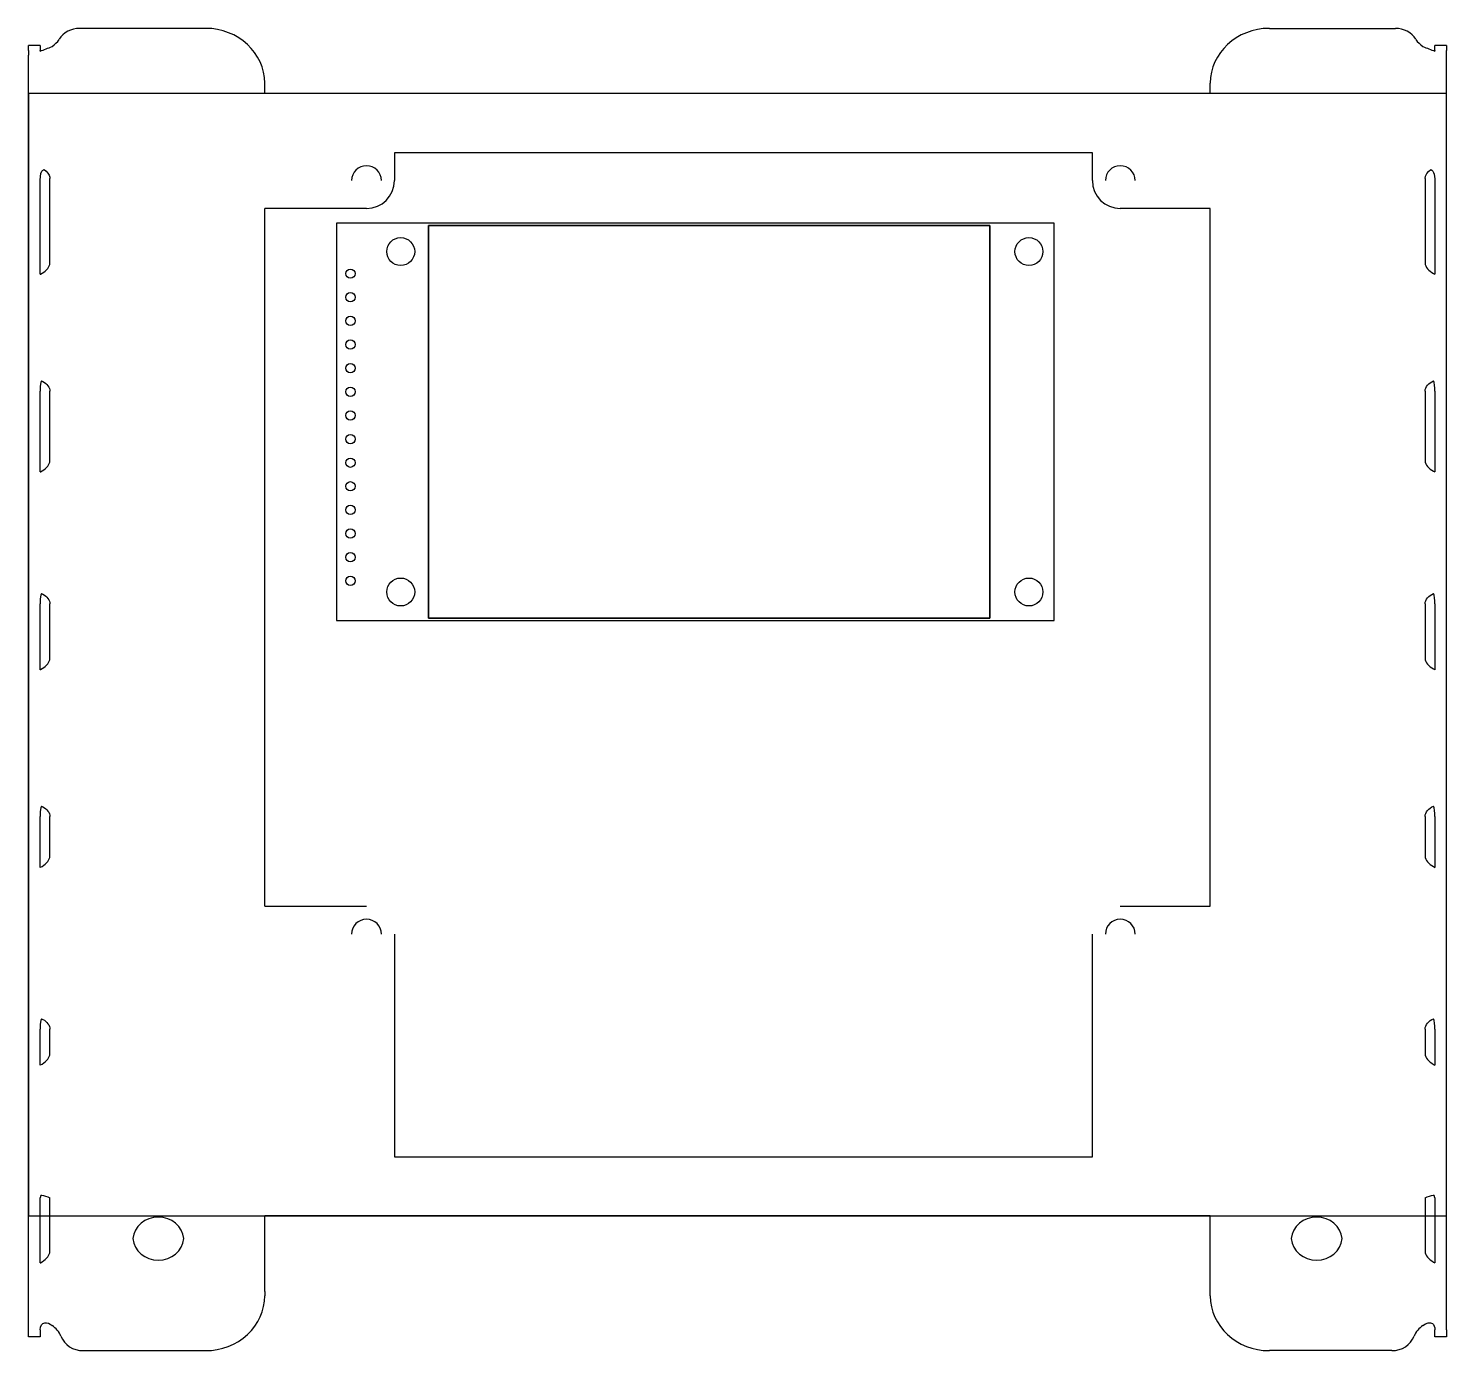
# Model space of a CAD drawing. Header units: inches. Extents: x -3 to 3, y -11.09 to -5.5.
import ezdxf

# ---------------------------------------------------------------- set-up
doc = ezdxf.new("R2010")
doc.units = ezdxf.units.IN
doc.layers.get('0').update_dxf_attribs({"linetype": 'CONTINUOUS'})

msp = doc.modelspace()

# ---------------------------------------------------------------- linework, layer by layer
for p, q in [((-2.25, -5.4953), (-2.7833, -5.4953)), ((2.25, -5.4953), (2.7833, -5.4953)), ((-3, -5.5897), (-3, -5.5681)), ((-2.95, -5.5681), (-3, -5.5681)), ((-2.95, -5.5681), (-2.95, -5.5897)), ((2.95, -5.5897), (2.95, -5.5681)), ((3, -5.5681), (2.95, -5.5681)), ((3, -5.5681), (3, -5.5897)), ((-3, -5.5897), (-3, -5.6088)), ((-3, -11.004), (-3, -5.6088)), ((-2.95, -5.5915), (-2.95, -5.5897)), ((2.95, -5.5897), (2.95, -5.5915)), ((3, -5.6088), (3, -5.5897)), ((3, -11.004), (3, -5.6088)), ((-2, -5.7716), (-2, -5.7277)), ((2, -5.7716), (2, -5.7277)), ((2, -5.7716), (-2, -5.7716)), ((1.5014, -6.0216), (-1.4514, -6.0216)), ((-1.4514, -6.0216), (-1.4514, -6.1397)), ((1.5014, -6.1397), (1.5014, -6.0216)), ((-2.9498, -6.5236), (-2.9498, -6.1518)), ((-2.9091, -6.4886), (-2.9091, -6.1311)), ((2.9091, -6.1311), (2.9091, -6.4886)), ((2.9498, -6.1518), (2.9498, -6.5236)), ((-2, -9.2106), (-2, -6.2578)), ((-1.5695, -6.2578), (-2, -6.2578)), ((2, -6.2578), (1.6195, -6.2578)), ((2, -9.2106), (2, -6.2578)), ((-2.9498, -7.3603), (-2.9498, -7.0311)), ((-2.9091, -7.3253), (-2.9091, -7.0311)), ((2.9091, -7.0311), (2.9091, -7.3253)), ((2.9498, -7.0311), (2.9498, -7.3603)), ((-2.9498, -8.197), (-2.9498, -7.9311)), ((-2.9091, -8.162), (-2.9091, -7.9311)), ((2.9091, -7.9311), (2.9091, -8.162)), ((2.9498, -7.9311), (2.9498, -8.197)), ((-2.9498, -9.0337), (-2.9498, -8.8311)), ((-2.9091, -8.9987), (-2.9091, -8.8311)), ((2.9091, -8.8311), (2.9091, -8.9987)), ((2.9498, -8.8311), (2.9498, -9.0337)), ((-2, -9.2106), (-1.5695, -9.2106)), ((1.6195, -9.2106), (2, -9.2106)), ((-1.4514, -9.3287), (-1.4514, -10.2716)), ((1.5014, -10.2716), (1.5014, -9.3287)), ((-2.9498, -9.8704), (-2.9498, -9.7311)), ((-2.9091, -9.8354), (-2.9091, -9.7311)), ((2.9091, -9.7311), (2.9091, -9.8354)), ((2.9498, -9.7311), (2.9498, -9.8704)), ((-1.4514, -10.2716), (1.5014, -10.2716)), ((-2.9498, -10.7071), (-2.9498, -10.4445)), ((-2.9091, -10.6721), (-2.9091, -10.4445)), ((2.9091, -10.4445), (2.9091, -10.6721)), ((2.9498, -10.4445), (2.9498, -10.7071)), ((2, -10.5216), (-2, -10.5216)), ((-2, -10.8408), (-2, -10.5216)), ((2, -10.8408), (2, -10.5216)), ((-2, -10.8408), (-2, -10.8593)), ((2, -10.8593), (2, -10.8408)), ((-3, -11.0326), (-3, -11.004)), ((-2.972, -11.0326), (-3, -11.0326)), ((-2.95, -11.0326), (-2.972, -11.0326)), ((-2.95, -11.004), (-2.95, -11.0326)), ((2.95, -11.0326), (2.95, -11.004)), ((2.972, -11.0326), (2.95, -11.0326)), ((3, -11.0326), (2.972, -11.0326)), ((3, -11.004), (3, -11.0326)), ((-2.7686, -11.0917), (-2.25, -11.0917)), ((2.7686, -11.0917), (2.25, -11.0917))]:
    msp.add_line(p, q)
for points in [[(3, -5.7716), (-3, -5.7716), (-3, -10.5216), (3, -10.5216)], [(1.339, -8.0009), (1.339, -6.3198), (-1.6965, -6.3198), (-1.6965, -8.0009)], [(-1.3067, -7.9911), (1.0673, -7.9911), (1.0673, -6.3297), (-1.3067, -6.3297)], [(1.0673, -7.9911), (-1.3067, -7.9911), (-1.3067, -6.3297), (1.0673, -6.3297)]]:
    msp.add_lwpolyline(points, close=True)
for centre, radius in [((-1.4248, -6.4399), 0.0591), ((1.2327, -6.4399), 0.0591), ((-1.6374, -6.5335), 0.0197), ((-1.6374, -6.6335), 0.0197), ((-1.6374, -6.7335), 0.0197), ((-1.6374, -6.8335), 0.0197), ((-1.6374, -6.9335), 0.0197), ((-1.6374, -7.0335), 0.0197), ((-1.6374, -7.1335), 0.0197), ((-1.6374, -7.2335), 0.0197), ((-1.6374, -7.3335), 0.0197), ((-1.6374, -7.4335), 0.0197), ((-1.6374, -7.5335), 0.0197), ((-1.6374, -7.6335), 0.0197), ((-1.6374, -7.7335), 0.0197), ((-1.6374, -7.8335), 0.0197), ((-1.4248, -7.8808), 0.0591), ((1.2327, -7.8808), 0.0591)]:
    msp.add_circle(centre, radius)
for centre, radius, start, end in [((-1.5695, -6.1397), 0.063, 0, 180), ((1.6195, -6.1397), 0.063, 0, 180), ((-1.5695, -6.1397), 0.1181, -90, 0), ((1.6195, -6.1397), 0.1181, 180, 270), ((-1.5695, -9.3287), 0.063, 0, 180), ((1.6195, -9.3287), 0.063, 0, 180)]:
    msp.add_arc(centre, radius, start, end)
for centre, major_axis, start_param, end_param in [((-2.7833, -5.5882), (-0.1, 0), 4.712389, 5.759587), ((-2.25, -5.7277), (-0.25, 0), 3.141593, 4.712389), ((2.25, -5.7277), (-0.25, 0), 4.712389, 6.283185), ((2.7833, -5.5882), (-0.1, 0), 3.665191, 4.712389), ((-2.9565, -5.4953), (0.1, 0), 5.313412, 5.759587), ((2.9565, -5.4953), (-0.1, 0), 0.523599, 0.969773), ((-2.45, -10.6268), (-0.1083, 0), 3.233228, 6.19155), ((2.45, -10.6268), (0.1083, 0), 0.091635, 3.049957), ((-2.45, -10.6084), (0.1083, 0), 3.233228, 4.712389), ((-2.45, -10.6084), (0.1083, 0), 4.712389, 6.19155), ((2.45, -10.6084), (-0.1083, 0), 0.091635, 1.570796), ((2.45, -10.6084), (-0.1083, 0), 1.570796, 3.049957), ((-2.25, -10.8593), (-0.25, 0), 1.570796, 3.141593), ((2.25, -10.8593), (-0.25, 0), 0, 1.570796), ((-2.9565, -11.0622), (-0.1, 0), 3.490199, 4.111366), ((-2.7686, -10.9987), (-0.1, 0), 0.348606, 1.570796), ((2.7686, -10.9987), (-0.1, 0), 1.570796, 2.792987), ((2.9565, -11.0622), (0.1, 0), 2.17182, 2.792987)]:
    msp.add_ellipse(centre, major_axis=major_axis, ratio=0.929661, start_param=start_param, end_param=end_param)
for points in [[(-2.95, -5.5915), (-2.9339, -5.5857), (-2.9157, -5.5792), (-2.9, -5.572)], [(2.9, -5.572), (2.9157, -5.5792), (2.9339, -5.5857), (2.95, -5.5915)], [(2.9091, -6.1311), (2.9091, -6.1168), (2.9185, -6.1025), (2.9325, -6.0932)], [(-2.9496, -6.5363), (-2.9498, -6.5323), (-2.9498, -6.5281), (-2.9498, -6.5236)], [(2.9498, -6.5236), (2.9498, -6.5281), (2.9498, -6.5324), (2.9496, -6.5363)], [(2.9498, -7.0311), (2.9498, -7.0129), (2.9497, -6.9951), (2.9447, -6.9868)], [(-2.9496, -7.3729), (-2.9498, -7.369), (-2.9498, -7.3648), (-2.9498, -7.3603)], [(2.9498, -7.3603), (2.9498, -7.3648), (2.9498, -7.369), (2.9496, -7.3729)], [(2.9498, -7.9311), (2.9498, -7.9129), (2.9497, -7.8951), (2.9447, -7.8868)], [(-2.9496, -8.2096), (-2.9498, -8.2057), (-2.9498, -8.2015), (-2.9498, -8.197)], [(2.9498, -8.197), (2.9498, -8.2015), (2.9498, -8.2057), (2.9496, -8.2096)], [(2.9498, -8.8311), (2.9498, -8.8129), (2.9497, -8.7951), (2.9447, -8.7868)], [(-2.9496, -9.0463), (-2.9498, -9.0424), (-2.9498, -9.0382), (-2.9498, -9.0337)], [(2.9498, -9.0337), (2.9498, -9.0382), (2.9498, -9.0424), (2.9496, -9.0463)], [(2.9498, -9.7311), (2.9498, -9.7129), (2.9497, -9.6951), (2.9447, -9.6868)], [(-2.9496, -9.883), (-2.9498, -9.8791), (-2.9498, -9.8748), (-2.9498, -9.8704)], [(2.9498, -9.8704), (2.9498, -9.8748), (2.9498, -9.8791), (2.9496, -9.883)], [(-2.9447, -10.4338), (-2.9476, -10.436), (-2.9493, -10.4396), (-2.9498, -10.4445)], [(-2.9447, -10.4338), (-2.9331, -10.436), (-2.9207, -10.4396), (-2.9091, -10.4445)], [(2.9091, -10.4445), (2.9207, -10.4396), (2.9331, -10.436), (2.9447, -10.4338)], [(2.9498, -10.4445), (2.9493, -10.4396), (2.9476, -10.436), (2.9447, -10.4338)], [(-2.9496, -10.7197), (-2.9498, -10.7158), (-2.9498, -10.7115), (-2.9498, -10.7071)], [(2.9498, -10.7071), (2.9498, -10.7115), (2.9498, -10.7158), (2.9496, -10.7197)]]:
    msp.add_open_spline(points, degree=3)
for points, knots in [([(-2.9498, -6.1518), (-2.9498, -6.1327), (-2.9496, -6.1106), (-2.9426, -6.1), (-2.94, -6.0961), (-2.9365, -6.0937), (-2.9325, -6.0932)], [0, 0, 0, 0, 1.227502, 1.227502, 1.227502, 1.681824, 1.681824, 1.681824, 1.681824]), ([(-2.9325, -6.0932), (-2.9204, -6.1012), (-2.9116, -6.1128), (-2.9096, -6.125), (-2.9093, -6.127), (-2.9091, -6.1291), (-2.9091, -6.1311)], [-0.8581828, -0.8581828, -0.8581828, -0.8581828, -0.1211939, -0.1211939, -0.1211939, 0, 0, 0, 0]), ([(2.9325, -6.0932), (2.9398, -6.0941), (2.9451, -6.1017), (2.9474, -6.1129), (2.9497, -6.1241), (2.9498, -6.1387), (2.9498, -6.1518)], [1.459769, 1.459769, 1.459769, 1.459769, 2.298231, 2.298231, 2.298231, 3.141593, 3.141593, 3.141593, 3.141593]), ([(-2.9496, -6.5363), (-2.9495, -6.5362), (-2.9493, -6.5361), (-2.9491, -6.536), (-2.9297, -6.5256), (-2.9125, -6.5104), (-2.9096, -6.4942), (-2.9093, -6.4924), (-2.9091, -6.4905), (-2.9091, -6.4886)], [-1.177866, -1.177866, -1.177866, -1.177866, -1.167941, -1.167941, -1.167941, -0.121194, -0.121194, -0.121194, 0, 0, 0, 0]), ([(2.9091, -6.4886), (2.9091, -6.5053), (2.9243, -6.5216), (2.944, -6.5331), (2.9459, -6.5342), (2.9478, -6.5353), (2.9496, -6.5363)], [-3.141593, -3.141593, -3.141593, -3.141593, -2.065864, -2.065864, -2.065864, -1.963726, -1.963726, -1.963726, -1.963726]), ([(-2.9447, -6.9868), (-2.9458, -6.9887), (-2.9467, -6.991), (-2.9474, -6.9937), (-2.9497, -7.0031), (-2.9498, -7.017), (-2.9498, -7.0311)], [2.052524, 2.052524, 2.052524, 2.052524, 2.298231, 2.298231, 2.298231, 3.141593, 3.141593, 3.141593, 3.141593]), ([(-2.9447, -6.9868), (-2.9271, -6.9942), (-2.9123, -7.009), (-2.9096, -7.025), (-2.9093, -7.027), (-2.9091, -7.0291), (-2.9091, -7.0311)], [-1.089055, -1.089055, -1.089055, -1.089055, -0.121194, -0.121194, -0.121194, 0, 0, 0, 0]), ([(2.9091, -7.0311), (2.9091, -7.0132), (2.9243, -6.9956), (2.944, -6.9871), (2.9442, -6.987), (2.9445, -6.9869), (2.9447, -6.9868)], [-3.141593, -3.141593, -3.141593, -3.141593, -2.065864, -2.065864, -2.065864, -2.052538, -2.052538, -2.052538, -2.052538]), ([(-2.9496, -7.3729), (-2.9495, -7.3729), (-2.9493, -7.3728), (-2.9491, -7.3727), (-2.9297, -7.3623), (-2.9125, -7.3471), (-2.9096, -7.3309), (-2.9093, -7.3291), (-2.9091, -7.3272), (-2.9091, -7.3253)], [-1.177866, -1.177866, -1.177866, -1.177866, -1.167941, -1.167941, -1.167941, -0.121194, -0.121194, -0.121194, 0, 0, 0, 0]), ([(2.9091, -7.3253), (2.9091, -7.342), (2.9243, -7.3583), (2.944, -7.3698), (2.9459, -7.3709), (2.9478, -7.3719), (2.9496, -7.3729)], [-3.141593, -3.141593, -3.141593, -3.141593, -2.065864, -2.065864, -2.065864, -1.963726, -1.963726, -1.963726, -1.963726]), ([(-2.9447, -7.8868), (-2.9458, -7.8887), (-2.9467, -7.891), (-2.9474, -7.8937), (-2.9497, -7.9031), (-2.9498, -7.917), (-2.9498, -7.9311)], [2.052524, 2.052524, 2.052524, 2.052524, 2.298231, 2.298231, 2.298231, 3.141593, 3.141593, 3.141593, 3.141593]), ([(-2.9447, -7.8868), (-2.9271, -7.8942), (-2.9123, -7.909), (-2.9096, -7.925), (-2.9093, -7.927), (-2.9091, -7.9291), (-2.9091, -7.9311)], [-1.089055, -1.089055, -1.089055, -1.089055, -0.121194, -0.121194, -0.121194, 0, 0, 0, 0]), ([(2.9091, -7.9311), (2.9091, -7.9132), (2.9243, -7.8956), (2.944, -7.8871), (2.9442, -7.887), (2.9445, -7.8869), (2.9447, -7.8868)], [-3.141593, -3.141593, -3.141593, -3.141593, -2.065864, -2.065864, -2.065864, -2.052538, -2.052538, -2.052538, -2.052538]), ([(-2.9496, -8.2096), (-2.9495, -8.2095), (-2.9493, -8.2094), (-2.9491, -8.2094), (-2.9297, -8.199), (-2.9125, -8.1838), (-2.9096, -8.1676), (-2.9093, -8.1658), (-2.9091, -8.1639), (-2.9091, -8.162)], [-1.177866, -1.177866, -1.177866, -1.177866, -1.167941, -1.167941, -1.167941, -0.121194, -0.121194, -0.121194, 0, 0, 0, 0]), ([(2.9091, -8.162), (2.9091, -8.1787), (2.9243, -8.195), (2.944, -8.2065), (2.9459, -8.2076), (2.9478, -8.2086), (2.9496, -8.2096)], [-3.141593, -3.141593, -3.141593, -3.141593, -2.065864, -2.065864, -2.065864, -1.963726, -1.963726, -1.963726, -1.963726]), ([(-2.9447, -8.7868), (-2.9458, -8.7887), (-2.9467, -8.791), (-2.9474, -8.7937), (-2.9497, -8.8031), (-2.9498, -8.817), (-2.9498, -8.8311)], [2.052524, 2.052524, 2.052524, 2.052524, 2.298231, 2.298231, 2.298231, 3.141593, 3.141593, 3.141593, 3.141593]), ([(-2.9447, -8.7868), (-2.9271, -8.7942), (-2.9123, -8.809), (-2.9096, -8.825), (-2.9093, -8.827), (-2.9091, -8.8291), (-2.9091, -8.8311)], [-1.089055, -1.089055, -1.089055, -1.089055, -0.121194, -0.121194, -0.121194, 0, 0, 0, 0]), ([(2.9091, -8.8311), (2.9091, -8.8132), (2.9243, -8.7956), (2.944, -8.7871), (2.9442, -8.787), (2.9445, -8.7869), (2.9447, -8.7868)], [-3.141593, -3.141593, -3.141593, -3.141593, -2.065864, -2.065864, -2.065864, -2.052538, -2.052538, -2.052538, -2.052538]), ([(-2.9496, -9.0463), (-2.9495, -9.0462), (-2.9493, -9.0461), (-2.9491, -9.046), (-2.9297, -9.0357), (-2.9125, -9.0205), (-2.9096, -9.0043), (-2.9093, -9.0025), (-2.9091, -9.0006), (-2.9091, -8.9987)], [-1.177866, -1.177866, -1.177866, -1.177866, -1.167941, -1.167941, -1.167941, -0.121194, -0.121194, -0.121194, 0, 0, 0, 0]), ([(2.9091, -8.9987), (2.9091, -9.0154), (2.9243, -9.0317), (2.944, -9.0432), (2.9459, -9.0443), (2.9478, -9.0453), (2.9496, -9.0463)], [-3.141593, -3.141593, -3.141593, -3.141593, -2.065864, -2.065864, -2.065864, -1.963726, -1.963726, -1.963726, -1.963726]), ([(-2.9447, -9.6868), (-2.9458, -9.6887), (-2.9467, -9.691), (-2.9474, -9.6937), (-2.9497, -9.7031), (-2.9498, -9.717), (-2.9498, -9.7311)], [2.052524, 2.052524, 2.052524, 2.052524, 2.298231, 2.298231, 2.298231, 3.141593, 3.141593, 3.141593, 3.141593]), ([(-2.9447, -9.6868), (-2.9271, -9.6942), (-2.9123, -9.709), (-2.9096, -9.725), (-2.9093, -9.727), (-2.9091, -9.7291), (-2.9091, -9.7311)], [-1.089055, -1.089055, -1.089055, -1.089055, -0.121194, -0.121194, -0.121194, 0, 0, 0, 0]), ([(2.9091, -9.7311), (2.9091, -9.7132), (2.9243, -9.6956), (2.944, -9.6871), (2.9442, -9.687), (2.9445, -9.6869), (2.9447, -9.6868)], [-3.141593, -3.141593, -3.141593, -3.141593, -2.065864, -2.065864, -2.065864, -2.052538, -2.052538, -2.052538, -2.052538]), ([(-2.9496, -9.883), (-2.9495, -9.8829), (-2.9493, -9.8828), (-2.9491, -9.8827), (-2.9297, -9.8723), (-2.9125, -9.8572), (-2.9096, -9.841), (-2.9093, -9.8391), (-2.9091, -9.8373), (-2.9091, -9.8354)], [-1.177866, -1.177866, -1.177866, -1.177866, -1.167941, -1.167941, -1.167941, -0.121194, -0.121194, -0.121194, 0, 0, 0, 0]), ([(2.9091, -9.8354), (2.9091, -9.8521), (2.9243, -9.8684), (2.944, -9.8799), (2.9459, -9.881), (2.9478, -9.882), (2.9496, -9.883)], [-3.141593, -3.141593, -3.141593, -3.141593, -2.065864, -2.065864, -2.065864, -1.963726, -1.963726, -1.963726, -1.963726]), ([(-2.9496, -10.7197), (-2.9495, -10.7196), (-2.9493, -10.7195), (-2.9491, -10.7194), (-2.9297, -10.709), (-2.9125, -10.6939), (-2.9096, -10.6777), (-2.9093, -10.6758), (-2.9091, -10.674), (-2.9091, -10.6721)], [-1.177866, -1.177866, -1.177866, -1.177866, -1.167941, -1.167941, -1.167941, -0.121194, -0.121194, -0.121194, 0, 0, 0, 0]), ([(2.9091, -10.6721), (2.9091, -10.6887), (2.9243, -10.7051), (2.944, -10.7166), (2.9459, -10.7177), (2.9478, -10.7187), (2.9496, -10.7197)], [-3.141593, -3.141593, -3.141593, -3.141593, -2.065864, -2.065864, -2.065864, -1.963726, -1.963726, -1.963726, -1.963726]), ([(-2.95, -11.004), (-2.95, -10.9868), (-2.9431, -10.9749), (-2.9302, -10.9734), (-2.921, -10.9724), (-2.9096, -10.9767), (-2.9, -10.9855)], [-2.54913, -2.54913, -2.54913, -2.54913, -1.849626, -1.849626, -1.849626, -1.347083, -1.347083, -1.347083, -1.347083]), ([(2.9, -10.9855), (2.9134, -10.9733), (2.9301, -10.9701), (2.9398, -10.977), (2.9468, -10.9819), (2.95, -10.9916), (2.95, -11.004)], [-1.794509, -1.794509, -1.794509, -1.794509, -1.095006, -1.095006, -1.095006, -0.592463, -0.592463, -0.592463, -0.592463])]:
    msp.add_open_spline(points, degree=3, knots=knots)

doc.saveas('drawing.dxf')
